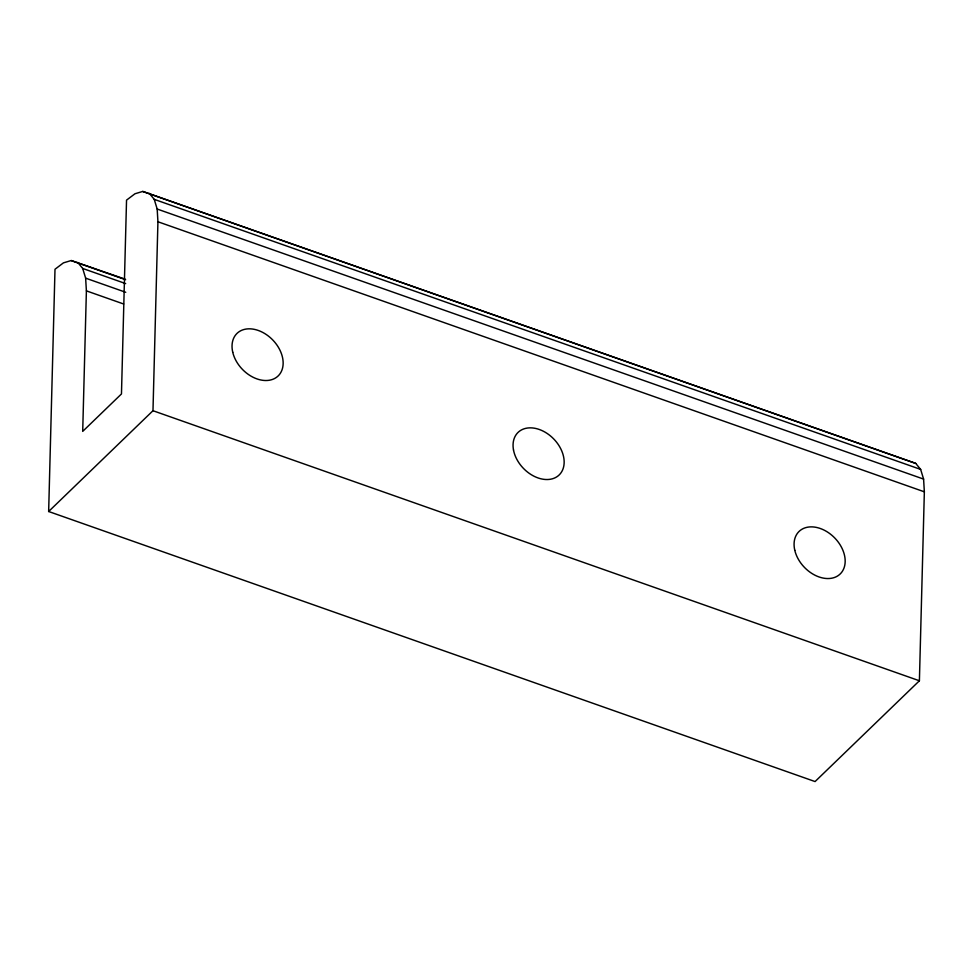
<?xml version="1.0" encoding="UTF-8"?>
<svg xmlns="http://www.w3.org/2000/svg" width="973" height="973" viewBox="0 0 973 973"><rect width="100%" height="100%" fill="white"/><g stroke="black" fill="none" stroke-linecap="round" stroke-linejoin="round"><path stroke-width="1.46" d="M77.767 262.455L82.693 268.463L85.636 278.156L86.39 290.866L82.705 431.38L121.467 393.943L126.539 200.134L134.979 193.761L142.751 191.438L915.727 463.403L920.653 469.412L923.596 479.093L924.35 491.815L919.4 680.772L815.07 781.562L48.65 511.506L54.999 269.253L63.427 262.868L71.199 260.545L125.043 279.117M48.65 511.506L152.98 410.715L157.93 221.759L157.176 209.037L154.233 199.356L149.319 193.347M915.727 463.403L142.751 191.438M154.233 199.356L920.653 469.412M157.176 209.037L923.596 479.093M157.93 221.759L924.35 491.815M71.199 260.545L125.639 279.738M82.693 268.463L125.675 283.605M85.636 278.156L125.748 292.289M86.39 290.866L123.632 303.99M152.98 410.715L919.4 680.772M232.742 352.238A29.579 21.114 46 0 0 275.201 378.169A29.579 21.114 46 0 0 264.814 333.593A29.579 21.114 46 0 0 232.742 352.238M513.501 450A29.579 21.114 46 0 0 555.291 477.682A29.579 21.114 46 0 0 547.021 433.374A29.579 21.114 46 0 0 513.501 450M794.783 550.28A29.579 21.114 46 0 0 837.242 576.198A29.579 21.114 46 0 0 826.843 531.635A29.579 21.114 46 0 0 794.783 550.28"/></g></svg>
